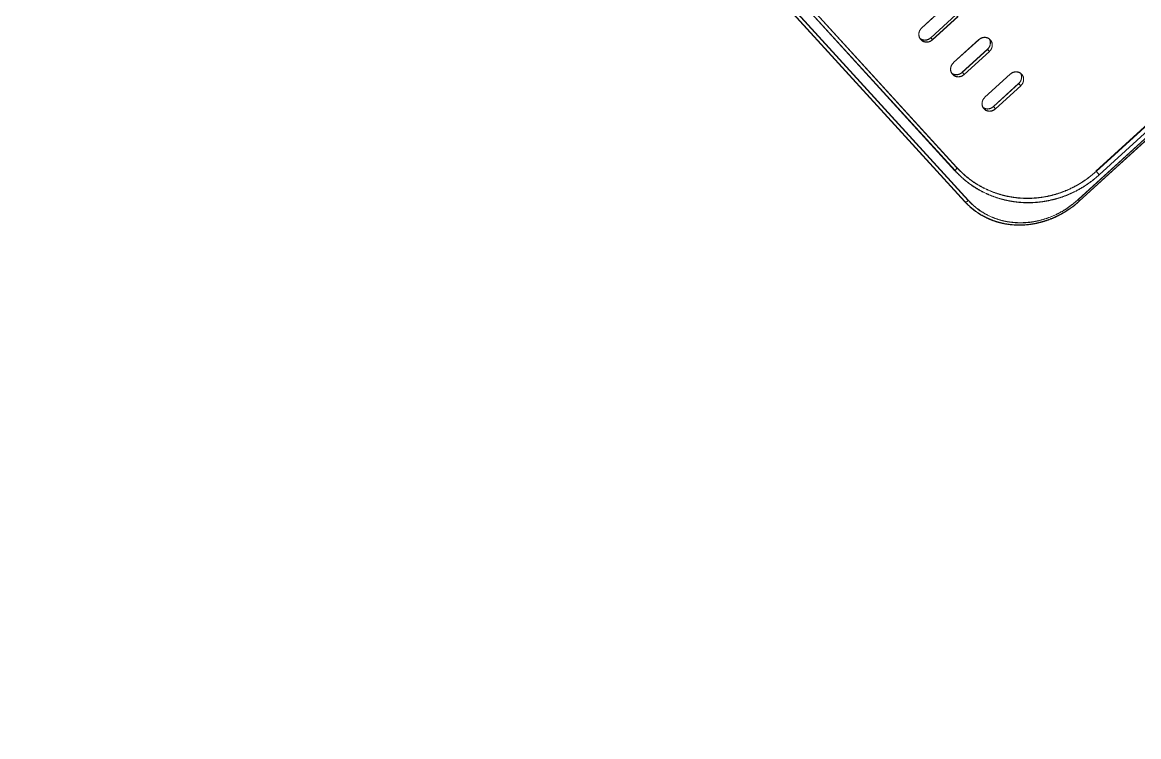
# Model space of a CAD drawing. Header units: millimetres. Extents: x -71377 to 516042, y -145869 to 441446.
# Drawn here: x 215250 to 215905, y 144934 to 145353 of the extents above; entities that cross this region are included whole.
import ezdxf

# ---------------------------------------------------------------- set-up
doc = ezdxf.new("R2010")
doc.units = ezdxf.units.MM
doc.header["$LTSCALE"] = 1000
doc.linetypes.add('IMPORT-DASHEDX2 _4_', pattern=[152.4, 101.6, -50.8])
for name, color, linetype, lineweight in [('05', 5, 'IMPORT-DASHEDX2 _4_', 5), ('06', 6, 'Continuous', 5), ('조경라인_dwg', 8, 'Continuous', 5)]:
    doc.layers.add(name, color=color, linetype=linetype, lineweight=lineweight)

# ---------------------------------------------------------------- blocks, each defined once
blk = doc.blocks.new('조경라인_dwg-6847807-지반층 배치도')
at = {"layer": '05', "flags": 128}
for points in [[(215289.73, 145809.32), (215802.75, 145247.46), (215802.89, 145247.36), (215803.08, 145247.32), (215803.31, 145247.34), (215803.58, 145247.41), (215803.88, 145247.54), (215804.19, 145247.71), (215804.5, 145247.93), (215804.8, 145248.18), (215290.9, 145811.15), (215804.83, 145248.29), (215804.53, 145248.04), (215804.22, 145247.82), (215803.91, 145247.65), (215803.62, 145247.52), (215803.35, 145247.45), (215803.11, 145247.43), (215802.92, 145247.48), (215802.78, 145247.57), (215289.76, 145809.44)], [(215308.41, 145800.87), (215796.98, 145265.64), (215797.26, 145265.91), (215797.51, 145266.2), (215797.71, 145266.49), (215797.87, 145266.77), (215797.97, 145267.03), (215798.01, 145267.25), (215797.99, 145267.45), (215797.91, 145267.59), (215310.2, 145801.88), (215797.94, 145267.7), (215798.02, 145267.56), (215798.04, 145267.37), (215798, 145267.14), (215797.9, 145266.88), (215797.74, 145266.6), (215797.54, 145266.31), (215797.29, 145266.02), (215797.02, 145265.75), (215308.38, 145800.76)], [(216043.96, 145415.24), (216043.81, 145415.41), (215879.62, 145265.5), (215879.78, 145265.33), (215881.57, 145263.23), (216045.75, 145413.14), (216043.96, 145415.24), (215879.78, 145265.33), (215881.6, 145263.34), (216045.78, 145413.25), (216043.96, 145415.24), (215879.75, 145265.22), (215879.59, 145265.39), (216043.78, 145415.3), (216043.93, 145415.13)], [(215792.23, 145362.79), (215777.5, 145349.42), (215792.26, 145362.9)], [(215810.87, 145342.38), (215796.13, 145329.01), (215810.9, 145342.49)], [(215801.23, 145323.28), (215816, 145336.76), (215817.13, 145335.53), (215802.36, 145322.04), (215801.26, 145323.39), (215816.03, 145336.87), (215817.16, 145335.64), (215802.39, 145322.15), (215801.26, 145323.39)], [(215829.31, 145322.18), (215814.57, 145308.81), (215829.34, 145322.29)]]:
    blk.add_lwpolyline(points, dxfattribs=at)
for points in [[(216061.34, 145424.15), (215869.3, 145248.72), (215870.03, 145247.93), (216062.03, 145423.24), (216061.31, 145424.03), (215869.33, 145248.83), (215870.06, 145248.04), (216062.06, 145423.35)], [(215783.79, 145342.38), (215782.76, 145343.65), (215783.82, 145342.49), (215798.59, 145355.98), (215797.53, 145357.13), (215782.73, 145343.53), (215797.5, 145357.02), (215798.56, 145355.86)], [(215820.73, 145301.92), (215819.56, 145303.35), (215820.76, 145302.03), (215835.53, 145315.51), (215834.33, 145316.83), (215819.53, 145303.23), (215834.3, 145316.72), (215835.5, 145315.4)]]:
    blk.add_lwpolyline(points, close=True, dxfattribs=at)
at = {"layer": '05'}
for points, knots in [([(215776.93, 145342.47), (215776.62, 145342.89), (215775.99, 145343.75), (215775.68, 145345.37), (215775.9, 145347.01), (215776.56, 145348.37), (215777.21, 145349.04), (215777.46, 145349.3)], [0, 0, 0, 0, 0.214693, 0.429386, 0.64408, 0.858771, 1, 1, 1, 1]), ([(215776.97, 145342.58), (215776.65, 145343.01), (215776.02, 145343.86), (215775.71, 145345.48), (215775.93, 145347.12), (215776.59, 145348.48), (215777.24, 145349.15), (215777.5, 145349.42)], [0, 0, 0, 0, 0.214693, 0.429386, 0.64408, 0.858771, 1, 1, 1, 1]), ([(215776.51, 145343.14), (215776.71, 145342.97), (215777.32, 145342.46), (215778.66, 145342.12), (215780.3, 145342.18), (215781.72, 145342.72), (215782.44, 145343.3), (215782.73, 145343.53)], [0, 0, 0, 0, 0.119415, 0.360156, 0.600898, 0.841637, 1, 1, 1, 1]), ([(215776.54, 145343.25), (215776.74, 145343.08), (215777.35, 145342.57), (215778.69, 145342.23), (215780.33, 145342.29), (215781.75, 145342.83), (215782.48, 145343.41), (215782.76, 145343.65)], [0, 0, 0, 0, 0.119415, 0.360156, 0.600898, 0.841637, 1, 1, 1, 1]), ([(215810.87, 145342.38), (215811.32, 145342.72), (215812.22, 145343.4), (215813.86, 145343.82), (215815.49, 145343.71), (215816.82, 145343.15), (215817.44, 145342.56), (215817.69, 145342.32)], [0, 0, 0, 0, 0.214695, 0.429387, 0.644078, 0.858773, 1, 1, 1, 1]), ([(215810.9, 145342.49), (215811.35, 145342.83), (215812.25, 145343.52), (215813.89, 145343.93), (215815.52, 145343.83), (215816.85, 145343.27), (215817.47, 145342.67), (215817.72, 145342.43)], [0, 0, 0, 0, 0.214695, 0.429387, 0.644078, 0.858773, 1, 1, 1, 1]), ([(215783.79, 145342.38), (215783.34, 145342.04), (215782.44, 145341.36), (215780.79, 145340.94), (215779.15, 145341.06), (215777.82, 145341.63), (215777.19, 145342.23), (215776.93, 145342.47)], [0, 0, 0, 0, 0.214695, 0.429386, 0.644079, 0.858773, 1, 1, 1, 1]), ([(215783.82, 145342.49), (215783.37, 145342.15), (215782.47, 145341.47), (215780.82, 145341.05), (215779.18, 145341.17), (215777.85, 145341.74), (215777.22, 145342.34), (215776.97, 145342.58)], [0, 0, 0, 0, 0.214695, 0.429386, 0.644079, 0.858773, 1, 1, 1, 1]), ([(215816, 145336.76), (215816.38, 145337.18), (215817.14, 145338.01), (215817.71, 145339.62), (215817.73, 145341.23), (215817.43, 145342.36), (215817.09, 145342.82), (215817.05, 145342.87)], [0, 0, 0, 0, 0.242875, 0.485745, 0.728616, 0.971492, 1, 1, 1, 1]), ([(215816.03, 145336.87), (215816.41, 145337.29), (215817.17, 145338.12), (215817.74, 145339.73), (215817.77, 145341.35), (215817.47, 145342.47), (215817.12, 145342.94), (215817.08, 145342.98)], [0, 0, 0, 0, 0.242875, 0.485745, 0.728616, 0.971492, 1, 1, 1, 1]), ([(215817.69, 145342.32), (215818, 145341.9), (215818.62, 145341.05), (215818.92, 145339.45), (215818.69, 145337.82), (215818.03, 145336.46), (215817.38, 145335.79), (215817.13, 145335.53)], [0, 0, 0, 0, 0.214691, 0.429382, 0.644075, 0.858772, 1, 1, 1, 1]), ([(215817.72, 145342.43), (215818.03, 145342.01), (215818.66, 145341.17), (215818.96, 145339.56), (215818.73, 145337.93), (215818.06, 145336.57), (215817.41, 145335.9), (215817.16, 145335.64)], [0, 0, 0, 0, 0.214691, 0.429382, 0.644075, 0.858772, 1, 1, 1, 1]), ([(215795.54, 145322.09), (215795.23, 145322.52), (215794.6, 145323.36), (215794.3, 145324.97), (215794.53, 145326.6), (215795.19, 145327.96), (215795.84, 145328.63), (215796.1, 145328.9)], [0, 0, 0, 0, 0.214693, 0.429386, 0.644079, 0.858771, 1, 1, 1, 1]), ([(215795.57, 145322.21), (215795.26, 145322.63), (215794.64, 145323.47), (215794.33, 145325.08), (215794.56, 145326.71), (215795.22, 145328.07), (215795.87, 145328.74), (215796.13, 145329.01)], [0, 0, 0, 0, 0.214693, 0.429386, 0.644079, 0.858771, 1, 1, 1, 1]), ([(215829.31, 145322.18), (215829.76, 145322.52), (215830.66, 145323.21), (215832.3, 145323.63), (215833.92, 145323.53), (215835.23, 145322.98), (215835.85, 145322.39), (215836.1, 145322.16)], [0, 0, 0, 0, 0.214695, 0.429387, 0.644079, 0.858773, 1, 1, 1, 1]), ([(215829.34, 145322.29), (215829.79, 145322.64), (215830.69, 145323.32), (215832.33, 145323.74), (215833.95, 145323.65), (215835.27, 145323.1), (215835.89, 145322.51), (215836.13, 145322.27)], [0, 0, 0, 0, 0.214695, 0.429387, 0.644079, 0.858773, 1, 1, 1, 1]), ([(215795.09, 145322.82), (215795.27, 145322.66), (215795.85, 145322.17), (215797.17, 145321.85), (215798.8, 145321.92), (215800.22, 145322.46), (215800.94, 145323.05), (215801.23, 145323.28)], [0, 0, 0, 0, 0.110661, 0.353796, 0.59693, 0.840062, 1, 1, 1, 1]), ([(215795.12, 145322.93), (215795.3, 145322.77), (215795.88, 145322.29), (215797.2, 145321.96), (215798.83, 145322.03), (215800.25, 145322.57), (215800.97, 145323.16), (215801.26, 145323.39)], [0, 0, 0, 0, 0.110661, 0.353796, 0.59693, 0.840062, 1, 1, 1, 1]), ([(215802.36, 145322.04), (215801.91, 145321.7), (215801.01, 145321.02), (215799.36, 145320.6), (215797.73, 145320.7), (215796.41, 145321.26), (215795.79, 145321.86), (215795.54, 145322.09)], [0, 0, 0, 0, 0.214695, 0.429386, 0.644078, 0.858772, 1, 1, 1, 1]), ([(215802.39, 145322.15), (215801.94, 145321.81), (215801.04, 145321.13), (215799.39, 145320.71), (215797.77, 145320.81), (215796.44, 145321.37), (215795.82, 145321.97), (215795.57, 145322.21)], [0, 0, 0, 0, 0.214695, 0.429386, 0.644078, 0.858772, 1, 1, 1, 1]), ([(215834.3, 145316.72), (215834.68, 145317.14), (215835.44, 145317.97), (215836.02, 145319.56), (215836.05, 145321.17), (215835.77, 145322.27), (215835.44, 145322.71), (215835.42, 145322.75)], [0, 0, 0, 0, 0.2453428, 0.4906814, 0.736022, 0.9813643, 1, 1, 1, 1]), ([(215834.33, 145316.83), (215834.71, 145317.25), (215835.47, 145318.08), (215836.05, 145319.68), (215836.08, 145321.28), (215835.8, 145322.38), (215835.47, 145322.83), (215835.45, 145322.86)], [0, 0, 0, 0, 0.2453428, 0.4906814, 0.736022, 0.9813643, 1, 1, 1, 1]), ([(215836.1, 145322.16), (215836.41, 145321.74), (215837.02, 145320.91), (215837.31, 145319.31), (215837.07, 145317.69), (215836.41, 145316.34), (215835.76, 145315.67), (215835.5, 145315.4)], [0, 0, 0, 0, 0.214691, 0.429383, 0.644074, 0.858772, 1, 1, 1, 1]), ([(215836.13, 145322.27), (215836.44, 145321.85), (215837.05, 145321.02), (215837.34, 145319.42), (215837.11, 145317.8), (215836.44, 145316.45), (215835.79, 145315.78), (215835.53, 145315.51)], [0, 0, 0, 0, 0.214691, 0.429383, 0.644074, 0.858772, 1, 1, 1, 1]), ([(215813.95, 145301.93), (215813.64, 145302.35), (215813.02, 145303.19), (215812.73, 145304.79), (215812.97, 145306.41), (215813.63, 145307.76), (215814.28, 145308.43), (215814.54, 145308.7)], [0, 0, 0, 0, 0.214693, 0.429385, 0.644079, 0.858771, 1, 1, 1, 1]), ([(215813.98, 145302.04), (215813.67, 145302.46), (215813.06, 145303.3), (215812.76, 145304.9), (215813, 145306.52), (215813.67, 145307.88), (215814.31, 145308.54), (215814.57, 145308.81)], [0, 0, 0, 0, 0.214693, 0.429385, 0.644079, 0.858771, 1, 1, 1, 1]), ([(215813.47, 145302.7), (215813.63, 145302.57), (215814.19, 145302.1), (215815.48, 145301.8), (215817.11, 145301.87), (215818.52, 145302.42), (215819.24, 145303), (215819.53, 145303.23)], [0, 0, 0, 0, 0.1015394, 0.3471674, 0.5927957, 0.8384221, 1, 1, 1, 1]), ([(215813.5, 145302.81), (215813.66, 145302.68), (215814.22, 145302.21), (215815.51, 145301.91), (215817.14, 145301.98), (215818.55, 145302.53), (215819.27, 145303.11), (215819.56, 145303.35)], [0, 0, 0, 0, 0.1015394, 0.3471674, 0.5927957, 0.8384221, 1, 1, 1, 1]), ([(215820.73, 145301.92), (215820.28, 145301.58), (215819.38, 145300.89), (215817.74, 145300.47), (215816.12, 145300.56), (215814.81, 145301.11), (215814.19, 145301.7), (215813.95, 145301.93)], [0, 0, 0, 0, 0.214695, 0.429386, 0.644079, 0.858773, 1, 1, 1, 1]), ([(215820.76, 145302.03), (215820.31, 145301.69), (215819.41, 145301), (215817.78, 145300.58), (215816.16, 145300.67), (215814.84, 145301.22), (215814.22, 145301.81), (215813.98, 145302.04)], [0, 0, 0, 0, 0.214695, 0.429386, 0.644079, 0.858773, 1, 1, 1, 1]), ([(215881.57, 145263.23), (215879.97, 145261.85), (215876.76, 145259.09), (215871.47, 145255.6), (215865.92, 145252.63), (215860.14, 145250.27), (215854.21, 145248.51), (215848.08, 145247.33), (215841.82, 145246.8), (215835.5, 145246.93), (215829.14, 145247.73), (215822.83, 145249.26), (215816.64, 145251.52), (215810.94, 145254.35), (215805.79, 145257.68), (215801.12, 145261.37), (215798.36, 145264.22), (215796.98, 145265.64)], [0, 0, 0, 0, 0.063933, 0.128073, 0.192014, 0.255871, 0.31992, 0.383796, 0.45114, 0.518681, 0.586046, 0.658152, 0.73047, 0.80259, 0.868344, 0.934246, 1, 1, 1, 1]), ([(215881.6, 145263.34), (215880, 145261.96), (215876.79, 145259.2), (215871.5, 145255.71), (215865.96, 145252.74), (215860.17, 145250.38), (215854.24, 145248.62), (215848.11, 145247.44), (215841.85, 145246.92), (215835.53, 145247.05), (215829.17, 145247.85), (215822.86, 145249.37), (215816.67, 145251.63), (215810.98, 145254.46), (215805.82, 145257.79), (215801.16, 145261.48), (215798.39, 145264.33), (215797.02, 145265.75)], [0, 0, 0, 0, 0.063933, 0.128073, 0.192014, 0.255871, 0.31992, 0.383796, 0.45114, 0.518681, 0.586046, 0.658152, 0.73047, 0.80259, 0.868344, 0.934246, 1, 1, 1, 1]), ([(215797.91, 145267.59), (215799.95, 145265.55), (215804.02, 145261.48), (215810.59, 145257.09), (215816.96, 145253.91), (215822.97, 145251.72), (215829.08, 145250.25), (215835.24, 145249.48), (215841.36, 145249.36), (215847.42, 145249.87), (215853.34, 145251.01), (215859.07, 145252.71), (215864.66, 145254.99), (215870.01, 145257.86), (215875.11, 145261.23), (215878.2, 145263.89), (215879.75, 145265.22)], [0, 0, 0, 0, 0.09886, 0.19772, 0.269965, 0.342408, 0.414639, 0.482033, 0.549603, 0.616975, 0.680767, 0.744731, 0.808503, 0.872272, 0.936239, 1, 1, 1, 1]), ([(215797.94, 145267.7), (215799.98, 145265.66), (215804.05, 145261.59), (215810.62, 145257.2), (215816.99, 145254.02), (215823, 145251.84), (215829.11, 145250.36), (215835.27, 145249.59), (215841.39, 145249.47), (215847.45, 145249.98), (215853.37, 145251.12), (215859.1, 145252.82), (215864.69, 145255.1), (215870.04, 145257.97), (215875.14, 145261.34), (215878.23, 145264), (215879.78, 145265.33)], [0, 0, 0, 0, 0.09886, 0.19772, 0.269965, 0.342408, 0.414639, 0.482033, 0.549603, 0.616975, 0.680767, 0.744731, 0.808503, 0.872272, 0.936239, 1, 1, 1, 1]), ([(215815.4, 145238.14), (215814.82, 145238.41), (215813.06, 145239.22), (215810, 145241.11), (215806.26, 145243.87), (215803.92, 145246.26), (215802.75, 145247.46)], [0, 0, 0, 0, 0.12048, 0.365234, 0.680662, 1, 1, 1, 1]), ([(215815.43, 145238.25), (215814.85, 145238.52), (215813.09, 145239.33), (215810.03, 145241.22), (215806.29, 145243.98), (215803.95, 145246.37), (215802.78, 145247.57)], [0, 0, 0, 0, 0.12048, 0.365234, 0.680662, 1, 1, 1, 1]), ([(215804.8, 145248.18), (215805.92, 145247.03), (215808.18, 145244.73), (215812.72, 145241.34), (215818.49, 145238.23), (215825.6, 145235.93), (215833.13, 145234.93), (215840.85, 145235.2), (215848.55, 145236.78), (215856.01, 145239.6), (215863.08, 145243.53), (215867.23, 145246.99), (215869.3, 145248.72)], [0, 0, 0, 0, 0.070702, 0.141403, 0.24878, 0.356157, 0.463511, 0.570865, 0.678168, 0.785472, 0.892736, 1, 1, 1, 1]), ([(215804.83, 145248.29), (215805.95, 145247.14), (215808.21, 145244.85), (215812.75, 145241.45), (215818.52, 145238.34), (215825.63, 145236.04), (215833.16, 145235.04), (215840.88, 145235.31), (215848.58, 145236.89), (215856.04, 145239.71), (215863.11, 145243.64), (215867.26, 145247.1), (215869.33, 145248.83)], [0, 0, 0, 0, 0.070702, 0.141403, 0.24878, 0.356157, 0.463511, 0.570865, 0.678168, 0.785472, 0.892736, 1, 1, 1, 1]), ([(215815.51, 145238.03), (215816.45, 145237.6), (215818.48, 145236.66), (215821.79, 145235.55), (215825.36, 145234.65), (215829.03, 145234.04), (215832.76, 145233.74), (215836.53, 145233.74), (215840.3, 145234.04), (215844.07, 145234.64), (215847.84, 145235.53), (215851.57, 145236.72), (215855.24, 145238.18), (215858.79, 145239.91), (215862.19, 145241.89), (215865.44, 145244.12), (215868.05, 145246.14), (215869.51, 145247.5), (215870, 145247.96)], [0, 0, 0, 0, 0.0552986, 0.1201686, 0.1852482, 0.2504501, 0.3156416, 0.3807494, 0.4452767, 0.5099851, 0.575399, 0.6412161, 0.7070777, 0.7725793, 0.8374117, 0.9017972, 0.9669402, 1, 1, 1, 1]), ([(215815.54, 145238.14), (215816.48, 145237.71), (215818.51, 145236.77), (215821.82, 145235.66), (215825.39, 145234.76), (215829.06, 145234.15), (215832.8, 145233.85), (215836.56, 145233.85), (215840.33, 145234.15), (215844.1, 145234.75), (215847.87, 145235.65), (215851.61, 145236.83), (215855.27, 145238.3), (215858.82, 145240.02), (215862.22, 145242), (215865.47, 145244.23), (215868.08, 145246.25), (215869.54, 145247.61), (215870.03, 145248.07)], [0, 0, 0, 0, 0.0552986, 0.1201686, 0.1852482, 0.2504501, 0.3156416, 0.3807494, 0.4452767, 0.5099851, 0.575399, 0.6412161, 0.7070777, 0.7725793, 0.8374117, 0.9017972, 0.9669402, 1, 1, 1, 1])]:
    blk.add_open_spline(points, degree=3, knots=knots, dxfattribs=at)
at = {"layer": '06'}
blk.add_arc((218452.96, 158869.53), 14800, 242.459078, 274.352965, dxfattribs=at)

msp = doc.modelspace()

# ---------------------------------------------------------------- block references
at = {"layer": '조경라인_dwg', "rotation": 8.537736462515947e-07}
msp.add_blockref('조경라인_dwg-6847807-지반층 배치도', (0, 0), dxfattribs=at)

doc.saveas('drawing.dxf')
